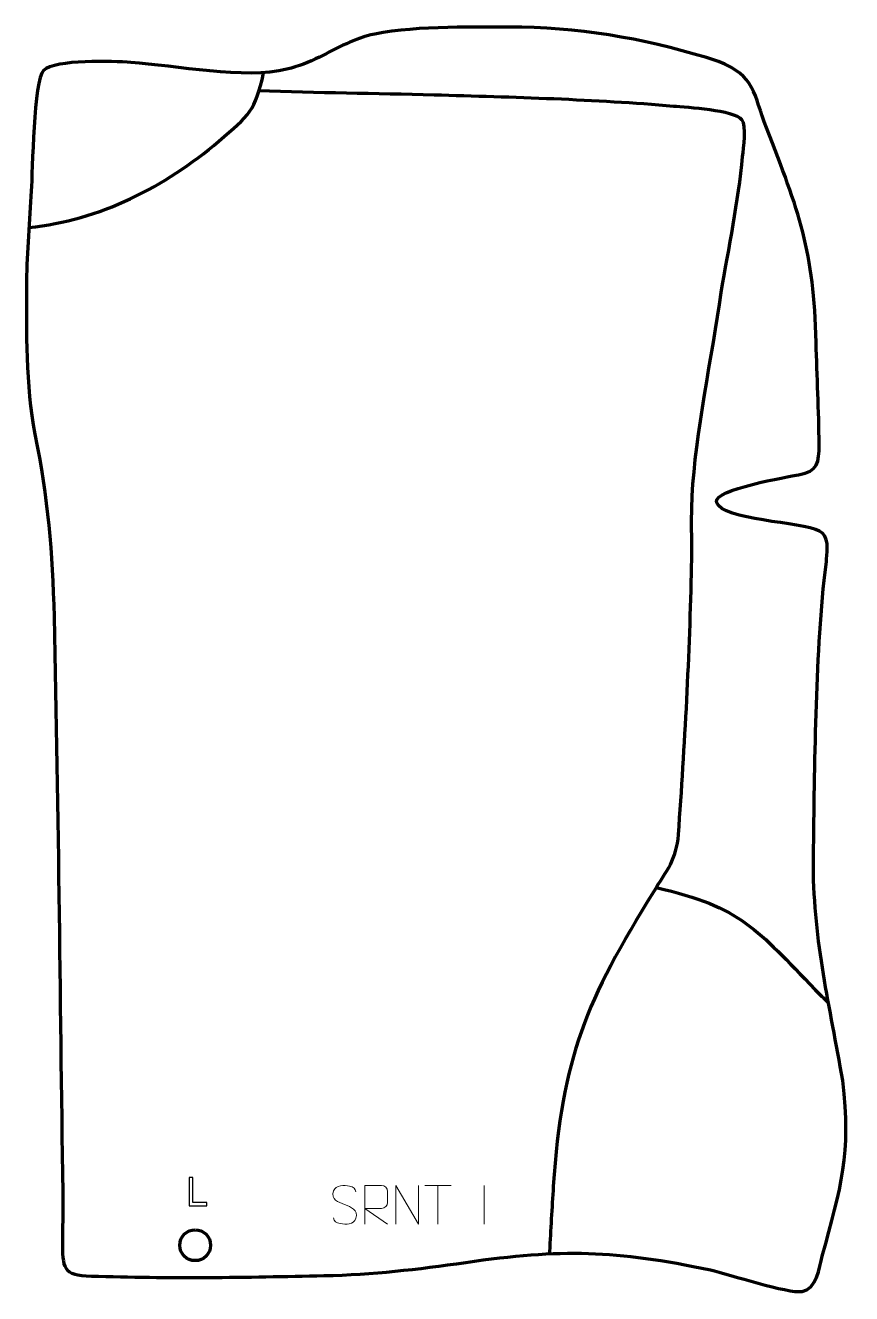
# Model space of a CAD drawing. Header units: millimetres. Extents: x -572 to -37, y 75 to 896.
import ezdxf

# ---------------------------------------------------------------- set-up
doc = ezdxf.new("R2010")
doc.units = ezdxf.units.MM
doc.header["$MEASUREMENT"] = 0
doc.layers.add('layer 2', color=7, linetype='Continuous')
doc.layers.add('layer 3', color=7, linetype='Continuous')

msp = doc.modelspace()

# ---------------------------------------------------------------- linework, layer by layer
at = {"layer": 'layer 2', "color": 250, "lineweight": 200}
msp.add_ellipse((-461.907, 106.4423), major_axis=(0, 10), ratio=1, dxfattribs=at)
at = {"layer": 'layer 2', "color": 142, "lineweight": 158}
for points, knots in [([(-569.5826, 765.409), (-523.783, 770.0611), (-481.221, 791.6908), (-446.5386, 821.3262), (-446.5386, 821.3262), (-426.6594, 838.3126), (-423.0948, 840.6139), (-417.5433, 865.5353)], [0, 0, 0, 0, 0.33333333, 0.33333333, 0.33333333, 0.33333333, 1, 1, 1, 1]), ([(-420.709, 854.0251), (-382.9499, 852.7791), (-344.9275, 852.4205), (-307.1031, 851.3589), (-307.1031, 851.3589), (-256.0096, 849.9249), (-202.8342, 848.4828), (-151.9708, 844.072), (-151.9708, 844.072), (-143.2843, 843.3406), (-112.836, 841.6025), (-107.8235, 835.4086), (-107.8235, 835.4086), (-104.5852, 831.4069), (-106.8904, 816.4457), (-107.3789, 811.4164), (-107.3789, 811.4164), (-110.2425, 781.9394), (-116.3097, 752.5088), (-121.3058, 723.331), (-121.3058, 723.331), (-127.0182, 682.6832), (-137.9776, 631.3798), (-140.0585, 591.6723), (-140.0585, 591.6723), (-140.8226, 577.0916), (-140.1402, 561.493), (-140.4396, 546.667), (-140.4396, 546.667), (-141.6017, 489.0928), (-144.8237, 429.9626), (-148.9735, 372.4344), (-148.9735, 372.4344), (-150.1797, 356.0542), (-156.5203, 348.8864), (-164.8178, 335.4802), (-164.8178, 335.4802), (-208.4879, 264.922), (-224.3552, 227.8421), (-229.8703, 144.5905), (-229.8703, 144.5905), (-230.801, 130.5402), (-231.4932, 116.4507), (-232.3174, 102.3916), (-232.3174, 102.3916), (-232.3174, 102.3916), (-232.4052, 100.8975), (-232.4052, 100.8975)], [0, 0, 0, 0, 0.07692308, 0.07692308, 0.07692308, 0.07692308, 0.15384615, 0.15384615, 0.15384615, 0.15384615, 0.23076923, 0.23076923, 0.23076923, 0.23076923, 0.30769231, 0.30769231, 0.30769231, 0.30769231, 0.38461538, 0.38461538, 0.38461538, 0.38461538, 0.46153846, 0.46153846, 0.46153846, 0.46153846, 0.53846154, 0.53846154, 0.53846154, 0.53846154, 0.61538462, 0.61538462, 0.61538462, 0.61538462, 0.69230769, 0.69230769, 0.69230769, 0.69230769, 0.76923077, 0.76923077, 0.76923077, 0.76923077, 0.84615385, 0.84615385, 0.84615385, 0.84615385, 1, 1, 1, 1]), ([(-163.2183, 338.0308), (-107.4287, 325.4449), (-98.2587, 310.8651), (-60.0921, 271.8113), (-60.0921, 271.8113), (-57.3036, 268.958), (-54.4948, 266.198), (-51.6039, 263.449)], [0, 0, 0, 0, 0.33333333, 0.33333333, 0.33333333, 0.33333333, 1, 1, 1, 1])]:
    msp.add_open_spline(points, degree=3, knots=knots, dxfattribs=at)
at = {"layer": 'layer 2', "color": 142}
msp.add_open_spline([(-465.7311, 132.0094), (-465.7311, 132.0094), (-465.7311, 150.1958), (-465.7311, 150.1958), (-465.7311, 150.1958), (-465.7311, 150.1958), (-463.3181, 150.1958), (-463.3181, 150.1958), (-463.3181, 150.1958), (-463.3181, 150.1958), (-463.3181, 134.143), (-463.3181, 134.143), (-463.3181, 134.143), (-463.3181, 134.143), (-454.3773, 134.143), (-454.3773, 134.143), (-454.3773, 134.143), (-454.3773, 134.143), (-454.3773, 132.0094), (-454.3773, 132.0094), (-454.3773, 132.0094), (-454.3773, 132.0094), (-465.7311, 132.0094), (-465.7311, 132.0094)], degree=3, knots=[0, 0, 0, 0, 0.14285714, 0.14285714, 0.14285714, 0.14285714, 0.28571429, 0.28571429, 0.28571429, 0.28571429, 0.42857143, 0.42857143, 0.42857143, 0.42857143, 0.57142857, 0.57142857, 0.57142857, 0.57142857, 0.71428571, 0.71428571, 0.71428571, 0.71428571, 1, 1, 1, 1], dxfattribs=at)
at = {"layer": 'layer 2', "color": 250, "lineweight": 9}
for points, knots in [([(-365.0326, 132.7852), (-369.2809, 134.2556), (-374.189, 136.0514), (-372.1839, 141.5717), (-372.1839, 141.5717), (-370.6804, 145.7116), (-365.4668, 145.3231), (-361.8632, 144.722), (-361.8632, 144.722), (-359.0026, 144.2448), (-358.1379, 143.0316), (-357.8273, 140.9475)], [0, 0, 0, 0, 0.25, 0.25, 0.25, 0.25, 0.5, 0.5, 0.5, 0.5, 1, 1, 1, 1]), ([(-351.9396, 120.1346), (-351.9396, 120.1346), (-351.9396, 145.0881), (-351.9396, 145.0881), (-351.9396, 145.0881), (-348.3448, 145.0881), (-344.7493, 145.0881), (-341.1541, 145.0881), (-341.1541, 145.0881), (-338.8288, 145.0504), (-337.2715, 143.5604), (-337.2756, 141.194), (-337.2756, 141.194), (-337.276, 139.1585), (-337.276, 136.0991), (-337.2756, 134.0631), (-337.2756, 134.0631), (-337.2821, 132.1876), (-339.0944, 130.2458), (-341.1039, 130.2267), (-341.1039, 130.2267), (-341.1039, 130.2267), (-351.9396, 130.2267), (-351.9396, 130.2267), (-351.9396, 130.2267), (-351.9396, 130.2267), (-337.2849, 120.1346), (-337.2849, 120.1346)], [0, 0, 0, 0, 0.125, 0.125, 0.125, 0.125, 0.25, 0.25, 0.25, 0.25, 0.375, 0.375, 0.375, 0.375, 0.5, 0.5, 0.5, 0.5, 0.625, 0.625, 0.625, 0.625, 0.75, 0.75, 0.75, 0.75, 1, 1, 1, 1]), ([(-331.935, 120.1346), (-331.935, 120.1346), (-331.935, 145.0881), (-331.935, 145.0881), (-331.935, 145.0881), (-331.935, 145.0881), (-317.2802, 120.1346), (-317.2802, 120.1346), (-317.2802, 120.1346), (-317.2802, 120.1346), (-317.2802, 145.0881), (-317.2802, 145.0881)], [0, 0, 0, 0, 0.25, 0.25, 0.25, 0.25, 0.5, 0.5, 0.5, 0.5, 1, 1, 1, 1]), ([(-365.0326, 132.7851), (-361.014, 131.1384), (-355.9845, 129.2501), (-357.8185, 123.8898), (-357.8185, 123.8898), (-359.2783, 119.6234), (-364.1891, 119.8801), (-367.9152, 120.4348), (-367.9152, 120.4348), (-370.6652, 120.8446), (-371.8861, 122.0581), (-372.2641, 124.1703)], [0, 0, 0, 0, 0.25, 0.25, 0.25, 0.25, 0.5, 0.5, 0.5, 0.5, 1, 1, 1, 1])]:
    msp.add_open_spline(points, degree=3, knots=knots, dxfattribs=at)
for points in [[(-313.1012, 145.0646), (-313.1012, 145.0646), (-296.114, 145.0646), (-296.114, 145.0646)], [(-304.6074, 120.1346), (-304.6074, 120.1346), (-304.6074, 145.0881), (-304.6074, 145.0881)], [(-274.6076, 145.0984), (-274.6076, 145.0984), (-274.6076, 120.1243), (-274.6076, 120.1243)]]:
    msp.add_open_spline(points, degree=3, dxfattribs=at)
at = {"layer": 'layer 3', "color": 242, "lineweight": 158}
msp.add_open_spline([(-61.3514, 352.1247), (-61.013, 302.4255), (-50.6584, 261.2847), (-42.3143, 213.1212), (-42.3143, 213.1212), (-36.5489, 165.147), (-43.4337, 144.5068), (-55.5752, 99.3228), (-55.5752, 99.3228), (-57.4064, 91.8848), (-59.6059, 77.8724), (-68.6701, 76.4752), (-68.6701, 76.4752), (-77.6222, 75.0953), (-115.7496, 87.5665), (-127.9862, 90.4174), (-127.9862, 90.4174), (-189.5092, 103.4695), (-224.4534, 104.2854), (-286.6147, 95.3279), (-286.6147, 95.3279), (-318.3305, 90.7589), (-346.2984, 87.5192), (-378.4451, 86.76), (-378.4451, 86.76), (-428.3374, 85.6316), (-479.2462, 84.83), (-529.1042, 86.4864), (-529.1042, 86.4864), (-547.8861, 87.1104), (-547.8286, 91.271), (-547.9159, 109.7028), (-547.9159, 109.7028), (-547.9462, 116.1111), (-547.6567, 122.5481), (-547.5245, 128.9588), (-547.5245, 128.9588), (-549.4165, 256.9674), (-550.4102, 385.2637), (-553.3231, 513.2235), (-553.3231, 513.2235), (-554.4425, 555.6876), (-557.2398, 589.7812), (-565.6968, 631.5742), (-565.6968, 631.5742), (-571.9102, 663.9037), (-571.2451, 697.7949), (-571.2126, 730.6697), (-571.2126, 730.6697), (-570.8257, 749.6695), (-569.2226, 770.1237), (-568.0413, 789.1546), (-568.0413, 789.1546), (-567.46, 801.404), (-566.4059, 860.9986), (-560.1429, 867.0699), (-560.1429, 867.0699), (-552.4853, 874.4931), (-514.898, 872.9189), (-503.6017, 872.325), (-503.6017, 872.325), (-474.6019, 870.1988), (-429.4843, 861.1432), (-402.5037, 867.8416), (-402.5037, 867.8416), (-395.0119, 869.7016), (-388.3317, 872.4629), (-381.3625, 875.7219), (-381.3625, 875.7219), (-369.5964, 881.5896), (-358.5609, 888.0381), (-345.5519, 890.6087), (-345.5519, 890.6087), (-316.8054, 896.2891), (-279.9518, 895.1181), (-250.3288, 895.0502), (-250.3288, 895.0502), (-206.6237, 894.3893), (-164.4473, 886.2561), (-122.8907, 872.9654), (-122.8907, 872.9654), (-98.5998, 863.5299), (-100.2933, 851.8438), (-91.7333, 829.892), (-91.7333, 829.892), (-70.7273, 776.087), (-60.7577, 750.01), (-59.5562, 690.9915), (-59.5562, 690.9915), (-59.0754, 669.1352), (-57.7216, 646.7029), (-57.6446, 624.9643), (-57.6446, 624.9643), (-57.6532, 613.1929), (-58.3329, 607.6398), (-70.9031, 605.284), (-70.9031, 605.284), (-77.3193, 604.0816), (-126.6316, 595.817), (-124.0702, 587.4979), (-124.0702, 587.4979), (-120.4433, 575.7182), (-69.1367, 574.8973), (-57.36, 568.8477), (-57.36, 568.8477), (-51.0876, 565.6256), (-52.2127, 556.6588), (-52.7448, 550.7838), (-52.7448, 550.7838), (-53.1624, 546.1732), (-53.9232, 541.6316), (-54.4292, 537.0358), (-54.4292, 537.0358), (-60.1999, 477.5411), (-60.5198, 412.0767), (-61.3514, 352.1247)], degree=3, knots=[0, 0, 0, 0, 0.03333333, 0.03333333, 0.03333333, 0.03333333, 0.06666667, 0.06666667, 0.06666667, 0.06666667, 0.1, 0.1, 0.1, 0.1, 0.13333333, 0.13333333, 0.13333333, 0.13333333, 0.16666667, 0.16666667, 0.16666667, 0.16666667, 0.2, 0.2, 0.2, 0.2, 0.23333333, 0.23333333, 0.23333333, 0.23333333, 0.26666667, 0.26666667, 0.26666667, 0.26666667, 0.3, 0.3, 0.3, 0.3, 0.33333333, 0.33333333, 0.33333333, 0.33333333, 0.36666667, 0.36666667, 0.36666667, 0.36666667, 0.4, 0.4, 0.4, 0.4, 0.43333333, 0.43333333, 0.43333333, 0.43333333, 0.46666667, 0.46666667, 0.46666667, 0.46666667, 0.5, 0.5, 0.5, 0.5, 0.53333333, 0.53333333, 0.53333333, 0.53333333, 0.56666667, 0.56666667, 0.56666667, 0.56666667, 0.6, 0.6, 0.6, 0.6, 0.63333333, 0.63333333, 0.63333333, 0.63333333, 0.66666667, 0.66666667, 0.66666667, 0.66666667, 0.7, 0.7, 0.7, 0.7, 0.73333333, 0.73333333, 0.73333333, 0.73333333, 0.76666667, 0.76666667, 0.76666667, 0.76666667, 0.8, 0.8, 0.8, 0.8, 0.83333333, 0.83333333, 0.83333333, 0.83333333, 0.86666667, 0.86666667, 0.86666667, 0.86666667, 0.9, 0.9, 0.9, 0.9, 0.93333333, 0.93333333, 0.93333333, 0.93333333, 1, 1, 1, 1], dxfattribs=at)

doc.saveas('drawing.dxf')
